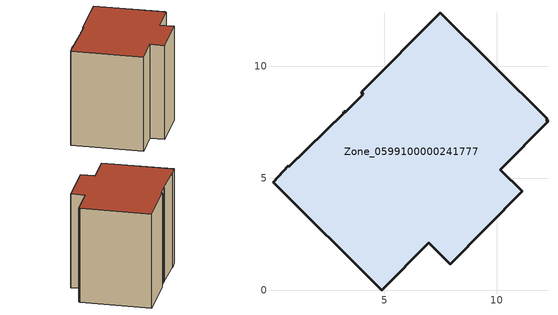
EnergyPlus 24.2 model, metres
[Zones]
Zone_0599100000241777
 floor ground (C_G): 12.22,7.61 12.29,7.53 10.17,5.37 11.14,4.41 7.94,1.17 6.97,2.13 4.87,0 0.03,4.81 0.71,5.55 0.74,5.51 3.19,7.9 3.18,7.95 3.26,7.97 4.03,8.72 3.98,8.85 7.48,12.38 12.25,7.64 z0
 wall outside (C_F): 6.97,2.13 7.94,1.17 11.14,4.41 10.17,5.37 12.29,7.53 12.22,7.61 12.25,7.64 7.48,12.38 3.98,8.85 4.03,8.72 3.26,7.97 3.18,7.95 3.19,7.9 0.74,5.51 0.71,5.55 0.03,4.81 4.87,0 6.97,2.13 z0:9.39
 roof outside (C_R): 3.26,7.97 3.18,7.95 3.19,7.9 0.74,5.51 0.71,5.55 0.03,4.81 4.87,0 6.97,2.13 7.94,1.17 11.14,4.41 10.17,5.37 12.29,7.53 12.22,7.61 12.25,7.64 7.48,12.38 3.98,8.85 4.03,8.72 z9.39
[BUILDING]
Pand.0599100000241777: North Axis=0; Terrain=City; Loads Convergence Tolerance Value=0.04; Temperature Convergence Tolerance Value=0.4; Solar Distribution=FullExterior; Maximum Number of Warmup Days=25; Minimum Number of Warmup Days=1
[Site:Location]
Rotterdam.The.Hague.AP_ZH_NLD Design_Conditions: Latitude=51.96; Longitude=4.45; Time Zone=1; Elevation=-4.5
[SITE:GROUNDTEMPERATURE:BUILDINGSURFACE]
18, 18, 18, 18, 18, 18, 18, 18, 18, 18, 18, 18
[MATERIAL] Thermal Absorptance=0.9; Solar Absorptance=0.7; Visible Absorptance=0.7
Name | Roughness | Thickness | Conductivity | Density | Specific Heat
G.TI.1946 | MediumSmooth | 0.15 | 1 | 540 | 1210
F.TI.1946 | Rough | 0.3 | 0.857143 | 1920 | 840
R.TI.1946 | MediumRough | 0.2 | 0.1 | 1500 | 1000
[CONSTRUCTION]
C_G: G.TI.1946
C_F: F.TI.1946
C_R: R.TI.1946
[ZONE]
Zone_0599100000241777: Type=1; Multiplier=1; Ceiling Height=Autocalculate; Volume=Autocalculate; Floor Area=autocalculate; Part of Total Floor Area=Yes
[ZONEINFILTRATION:DESIGNFLOWRATE]
Infil_Zone_0599100000241777: Zone or ZoneList or Space or SpaceList=Zone_0599100000241777; Schedule=AlwaysOn; Design Flow Rate Calculation Method=Flow/Area; Flow Rate per Floor Area=0.003; Constant Term Coefficient=1; Temperature Term Coefficient=0; Velocity Term Coefficient=0; Velocity Squared Term Coefficient=0
[HVACTEMPLATE:ZONE:IDEALLOADSAIRSYSTEM]
Zone_0599100000241777: Maximum Heating Supply Air Temperature=50; Minimum Cooling Supply Air Temperature=13; Maximum Heating Supply Air Humidity Ratio=0.0156; Minimum Cooling Supply Air Humidity Ratio=0.0077; Heating Limit=NoLimit; Cooling Limit=NoLimit; Dehumidification Control Type=ConstantSensibleHeatRatio; Cooling Sensible Heat Ratio=0.7; Dehumidification Setpoint=60; Humidification Control Type=None; Humidification Setpoint=30; Outdoor Air Method=None; Outdoor Air Flow Rate per Person=0.00944; Outdoor Air Flow Rate per Zone Floor Area=0; Outdoor Air Flow Rate per Zone=0; Demand Controlled Ventilation Type=None; Outdoor Air Economizer Type=NoEconomizer; Heat Recovery Type=None; Sensible Heat Recovery Effectiveness=0.7; Latent Heat Recovery Effectiveness=0.65
[ZONECONTROL:THERMOSTAT]
ThermostatControl_Zone_0599100000241777: Zone or ZoneList=Zone_0599100000241777; Control Type Schedule=DualSetpointControlType; Control 1=Thermostat_Zone_0599100000241777; Temperature Difference Between Cutout And Setpoint=0
[THERMOSTATSETPOINT:DUALSETPOINT]
Thermostat_Zone_0599100000241777: Heating Setpoint Temperature Schedule=HeatingSetpoint_Zone_0599100000241777; Cooling Setpoint Temperature Schedule=CoolingSetpoint_Zone_0599100000241777
[SCHEDULE:COMPACT]
HeatingSetpoint_Zone_0599100000241777: Through: 12/31, For: AllDays, Until: 24:00, 21
CoolingSetpoint_Zone_0599100000241777: Through: 12/31, For: AllDays, Until: 24:00, 24
DualSetpointControlType: Through: 12/31, For: AllDays, Until: 24:00, 4
AlwaysOn: Through: 12/31, For: AllDays, Until: 24:00, 1
